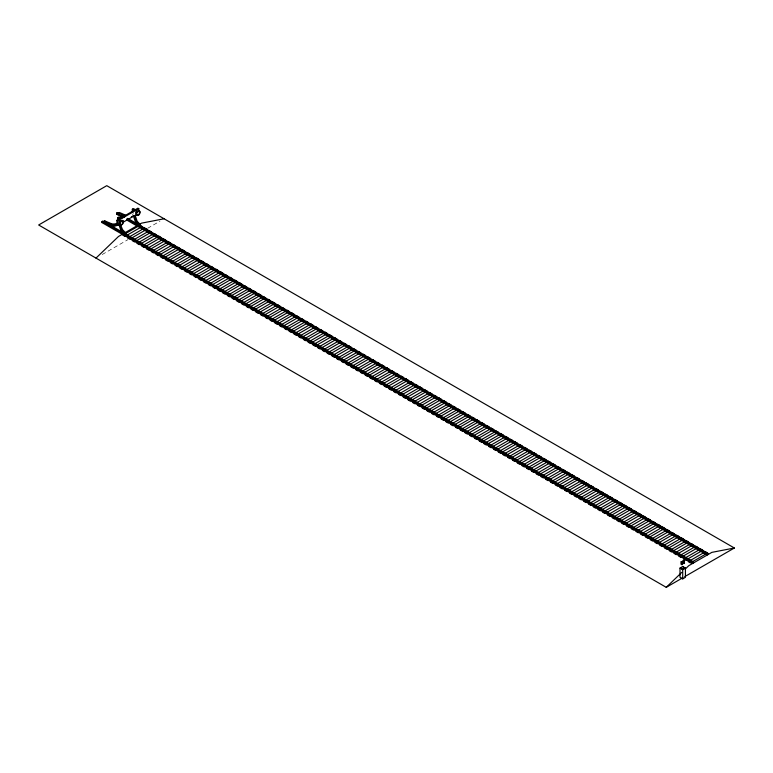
<?xml version="1.0" encoding="UTF-8"?>
<svg xmlns="http://www.w3.org/2000/svg" width="773" height="773" viewBox="0 0 773 773"><rect width="100%" height="100%" fill="white"/><g stroke="black" fill="none" stroke-linecap="round" stroke-linejoin="round"><path stroke-width="0.58" stroke-dasharray="3.87 2.9" d="M132.637 214.807L133.265 213.503M102.191 254.53L127.989 239.63M147.595 228.315L159.982 221.165"/><path stroke-width="1.16" d="M682.714 566.57L684.752 568.087L682.714 568.938L680.665 568.087L682.714 569.266L684.752 568.087M682.559 568.445L682.714 569.266M681.583 563.401L683.641 561.13C680.704 564.348 684.356 563.42 681.583 564.261M95.997 258.105L118.501 236.47L137.816 225.32M684.81 576.6L734.35 548.009L106.761 185.675L38.65 224.991L666.239 587.325L681.825 572.349M685.284 569.025L688.743 565.701L711.846 552.366L734.35 548.009M102.017 221.493L692.521 562.415L692.521 563.517L102.017 222.595L102.017 221.493L102.973 220.943M122.685 217.677L116.607 214.169L116.607 213.068L117.564 212.517M102.017 222.595L102.973 222.044M103.833 222.537L103.833 221.445L104.79 220.894L111.814 223.87L116.153 224.18M116.607 214.169L117.564 213.619M118.424 214.121L118.424 213.019L119.38 212.469L125.468 215.126M117.728 220.537L117.728 217.619L118.684 217.068L120.578 218.17M132.318 212.111L132.318 209.193L133.265 208.642L135.169 209.744M119.631 217.619L118.684 218.17L118.684 220.479M134.222 209.193L133.265 209.744L133.265 211.783M119.767 224.189L117.767 225.349L116.887 224.846L116.887 220.295L137.913 208.159L138.782 208.662L138.782 210.942M116.887 220.295L117.767 220.798L138.782 208.662M123.767 221.88L136.782 214.363M139.594 224.296L141.594 223.136L164.108 218.778M124.811 233.552L125.757 233.002L125.757 234.103L124.811 234.654L124.811 233.552L121.603 230.18L119.631 224.373M139.401 225.127L140.348 224.576L140.348 225.677L139.401 226.228L139.401 225.127L136.193 221.764L134.222 215.957M125.796 233.407L138.879 225.861M150.571 232.605L134.473 241.901L132.289 240.635L149.392 230.76L151.576 232.026M162.639 239.572L146.541 248.867L148.725 250.133L165.837 240.258L163.644 238.992M168.572 244.162L153.479 252.877L151.295 251.611L168.398 241.736L170.582 243.002M171.142 245.64L156.049 254.356L158.233 255.621L175.336 245.746L173.152 244.481M179.085 249.07L162.987 258.366L160.794 257.1L177.906 247.225L180.09 248.491M201.84 263.361L186.747 272.077L184.554 270.821L201.666 260.945L203.85 262.202M212.343 268.27L196.245 277.565L194.062 276.309L211.164 266.424L213.358 267.69M213.908 270.337L198.816 279.053L200.999 280.309L218.102 270.434L215.918 269.168M223.416 275.826L208.314 284.532L210.507 285.797L227.61 275.922L225.426 274.657M233.919 280.725L217.822 290.02L220.005 291.286L237.118 281.411L234.924 280.145M245.611 287.479L229.513 296.774L227.33 295.508L244.432 285.633L246.616 286.899M256.675 295.025L241.582 303.741L243.766 305.006L260.878 295.122L258.684 293.866M263.612 299.035L248.519 307.751L246.336 306.485L263.438 296.61L265.622 297.866M266.183 300.513L251.09 309.229L253.273 310.495L270.376 300.61L268.192 299.354M274.125 303.934L258.027 313.229L255.834 311.973L272.946 302.098L275.13 303.354M296.88 318.234L281.787 326.95L279.594 325.694L296.706 315.809L298.89 317.075M305.2 321.877L289.102 331.173L291.286 332.438L307.393 323.143M318.457 330.689L303.354 339.405L305.548 340.671L322.65 330.796L320.466 329.53M328.96 335.598L312.862 344.893L315.046 346.159L332.158 336.284L329.965 335.018M340.651 342.352L324.554 351.647L322.37 350.382L339.473 340.507L341.656 341.763M345.405 345.087L329.308 354.392L327.114 353.126L344.227 343.251L346.41 344.507M351.715 349.898L336.622 358.614L338.806 359.87L355.918 349.995L353.725 348.739M358.653 353.899L343.56 362.614L341.376 361.358L358.479 351.483L360.662 352.739M361.223 355.387L346.13 364.102L348.314 365.358L365.416 355.483L363.233 354.227M369.165 358.807L353.068 368.103L350.874 366.846L367.987 356.962L370.17 358.228M391.921 373.108L376.828 381.823L374.634 380.558L391.747 370.682L393.93 371.948M400.24 376.751L384.142 386.046L386.326 387.312L402.433 378.016M413.497 385.563L398.395 394.278L400.588 395.544L417.691 385.659L415.507 384.403M424 390.471L407.902 399.767L410.086 401.032L427.198 391.148L425.005 389.892M433.508 395.96L417.41 405.255L419.594 406.511L436.697 396.636L434.513 395.38M446.755 404.772L431.663 413.487L433.846 414.743L450.959 404.868L448.765 403.603M453.693 408.772L438.6 417.488L436.416 416.232L453.519 406.347L455.703 407.613M456.263 410.26L441.17 418.966L443.354 420.232L460.457 410.357L458.273 409.091M464.206 413.681L448.108 422.976L445.915 421.71L463.027 411.835L465.211 413.101M465.761 415.739L450.669 424.454L452.852 425.72L469.965 415.845L467.781 414.579M473.714 419.169L457.606 428.464L455.423 427.198L472.525 417.323L474.719 418.589M486.961 427.981L471.868 436.697L469.675 435.431L486.787 425.556L488.971 426.822M495.28 431.624L479.183 440.919L481.366 442.185L497.474 432.89M508.537 440.436L493.435 449.152L495.628 450.408L512.731 440.533L510.547 439.277M518.036 445.924L502.943 454.64L505.127 455.896L522.239 446.021L520.045 444.755M528.548 450.823L512.451 460.128L514.634 461.384L531.737 451.509L529.553 450.244M548.733 463.645L533.641 472.361L531.457 471.095L548.559 461.22L550.743 462.486M551.304 465.124L536.211 473.839L538.395 475.105L555.497 465.23L553.313 463.964M559.246 468.554L543.148 477.849L540.955 476.583L558.067 466.708L560.251 467.974M560.802 470.612L545.709 479.328L547.893 480.593L565.005 470.718L562.821 469.453M568.754 474.042L552.647 483.338L550.463 482.072L567.566 472.197L569.759 473.453M582.001 482.854L566.909 491.56L564.715 490.304L581.827 480.429L584.011 481.685M592.514 487.753L576.407 497.049L574.223 495.793L591.326 485.917L593.519 487.174M594.07 489.821L578.977 498.537L581.161 499.793L598.273 489.918L596.08 488.662M602.012 493.242L585.915 502.537L583.731 501.281L600.834 491.396L603.017 492.662M603.578 495.309L588.475 504.025L590.669 505.281L607.771 495.406L605.588 494.14M613.076 500.798L597.983 509.504L600.167 510.769L617.279 500.894L615.086 499.629M623.589 505.697L607.491 514.992L609.675 516.258L626.777 506.383L624.594 505.117M635.28 512.451L619.173 521.746L616.989 520.48L634.102 510.605L636.285 511.871M644.779 517.939L628.681 527.234L626.497 525.969L643.6 516.093L645.793 517.359M647.349 519.417L631.251 528.713L633.435 529.978L650.537 520.094L648.354 518.838M654.287 523.427L638.189 532.723L635.995 531.457L653.108 521.582L655.291 522.838M655.842 525.485L640.749 534.201L642.933 535.457L660.045 525.582L657.862 524.326M663.794 528.906L647.687 538.201L645.503 536.945L662.606 527.07L664.799 528.326M677.042 537.718L661.949 546.434L659.755 545.178L676.868 535.293L679.052 536.559M686.54 543.206L671.447 551.922L669.263 550.666L686.366 540.781L688.559 542.047M689.11 544.694L674.017 553.4L676.201 554.666L693.313 544.791L691.12 543.525M697.053 548.115L680.955 557.41L678.771 556.145L695.874 546.269L698.058 547.535M698.618 550.173L683.516 558.889L685.709 560.154L702.812 550.279L700.628 549.014M683.854 563.188L681.573 564.503L681.573 561.874L683.854 560.551L683.854 563.188L684.424 563.517L684.424 560.879L683.284 560.222L683.284 561.981M679.998 568.087L682.714 566.512L685.429 568.087L685.429 577.305L682.714 578.871L679.998 577.305L679.998 568.087L682.714 569.653L685.429 568.087M692.521 562.415L693.478 561.865L693.478 562.966M126.743 218.923L707.111 553.999L708.068 553.449L708.068 554.541M666.239 587.325L682.752 577.798M117.1 223.784L112.8 224.904L103.833 221.445M131.304 216.971L133.429 215.918M118.849 224.334C115.071 227.571 110.249 225.532 106.268 223.948M114.114 225.59L116.713 225.397M125.458 215.996L118.424 213.019M120.859 215.522L124.714 216.865M132.318 209.193L134.222 210.295M140.348 224.576L137.14 221.213L135.169 215.406M140.618 225.697L142.077 226.537L124.965 236.412L122.781 235.156M306.205 321.297L308.398 322.563M401.245 376.171L403.438 377.437M496.285 431.044L498.479 432.3M127.69 218.373L137.816 224.218L136.869 224.769L136.869 225.861M139.594 225.243L708.068 553.449M116.607 213.068L123.699 217.165M126.743 220.015L707.111 555.091L707.111 553.999M117.728 217.619L119.631 218.72M125.757 233.002L122.549 229.639L120.83 225.445M108.036 223.87L123.236 232.644L122.279 233.195L122.279 234.287M125.004 233.668L693.478 561.865M138.638 225.793L135.555 222.218L133.265 215.512M124.047 234.209L120.965 230.644L118.684 223.938M682.714 569.653L682.714 578.871M117.767 220.798L117.767 225.349M104.79 220.894L104.79 221.996M137.092 215.242A2.464 1.42 -60 0 1 136.454 212.865A2.464 1.42 -60 0 1 138.84 210.749A2.464 1.42 -60 0 1 139.478 213.135M139.198 213.706A2.464 1.42 -60 0 1 138.84 214.237M138.415 214.681A2.464 1.42 -60 0 1 137.961 215.01M136.357 213.348A1.275 0.734 -60 0 1 135.951 211.831A1.275 0.734 -60 0 1 137.468 211.425M137.729 212.121A1.275 0.734 -60 0 1 137.961 211.957M120.192 222.682A1.275 0.734 -60 0 1 119.052 222.421A1.275 0.734 -60 0 1 120.037 220.72A1.275 0.734 -60 0 1 120.83 221.571M121.332 224.614A2.464 1.42 -60 0 1 119.583 223.61A2.464 1.42 -60 0 1 121.332 220.585A2.464 1.42 -60 0 1 123.071 221.59M123.013 222.151A2.464 1.42 -60 0 1 122.569 223.31M122.202 223.841A2.464 1.42 -60 0 1 121.786 224.286M120.694 222.228A1.275 0.734 -60 0 1 120.878 221.957M121.564 221.455A1.275 0.734 -60 0 1 121.786 221.436M682.52 567.643L682.52 567.643M144.638 228.016L127.535 237.9L129.719 239.157L146.822 229.281L144.638 228.016M154.146 233.504L137.034 243.379L139.227 244.645L156.33 234.77L154.146 233.504M158.9 236.248L141.788 246.123L143.971 247.389L161.084 237.514L158.9 236.248M182.66 249.969L165.548 259.844L167.731 261.11L184.844 251.225L182.66 249.969M187.404 252.713L170.302 262.588L172.485 263.854L189.598 253.969L187.404 252.713M192.158 255.457L175.056 265.332L177.239 266.598L194.342 256.713L192.158 255.457M196.912 258.201L179.809 268.076L181.993 269.333L199.096 259.457L196.912 258.201M206.42 263.69L189.308 273.565L191.491 274.821L208.604 264.946L206.42 263.69M220.672 271.912L203.57 281.797L205.753 283.053L222.856 273.178L220.672 271.912M230.18 277.401L213.068 287.276L215.252 288.542L232.364 278.666L230.18 277.401M239.678 282.889L222.576 292.764L224.759 294.03L241.862 284.155L239.678 282.889M249.186 288.377L232.074 298.252L234.267 299.518L251.37 289.643L249.186 288.377M253.94 291.121L236.828 300.997L239.012 302.262L256.124 292.387L253.94 291.121M277.7 304.842L260.588 314.717L262.772 315.973L279.884 306.098L277.7 304.842M282.445 307.586L265.342 317.461L267.526 318.718L284.638 308.842L282.445 307.586M287.198 310.321L270.096 320.206L272.28 321.462L289.382 311.587L287.198 310.321M291.952 313.065L274.85 322.95L277.034 324.206L294.136 314.331L291.952 313.065M301.46 318.553L284.348 328.428L286.532 329.694L303.644 319.819L301.46 318.553M310.959 324.042L293.856 333.917L296.04 335.182L313.142 325.307L310.959 324.042M315.713 326.786L298.61 336.661L300.794 337.927L317.896 328.052L315.713 326.786M325.22 332.274L308.108 342.149L310.292 343.415L327.404 333.54L325.22 332.274M334.719 337.762L317.616 347.637L319.8 348.903L336.902 339.018L334.719 337.762M348.981 345.995L331.868 355.87L334.052 357.126L351.164 347.251L348.981 345.995M372.741 359.706L355.628 369.591L357.812 370.847L374.924 360.972L372.741 359.706M377.485 362.45L360.382 372.335L362.566 373.591L379.678 363.716L377.485 362.45M382.239 365.194L365.136 375.069L367.32 376.335L384.423 366.46L382.239 365.194M386.993 367.938L369.89 377.813L372.074 379.079L389.177 369.204L386.993 367.938M396.501 373.427L379.388 383.302L381.572 384.567L398.684 374.692L396.501 373.427M405.999 378.915L388.896 388.79L391.08 390.056L408.183 380.181L405.999 378.915M410.753 381.659L393.65 391.534L395.834 392.8L412.937 382.925L410.753 381.659M420.261 387.147L403.148 397.022L405.332 398.288L422.445 388.404L420.261 387.147M429.759 392.636L412.656 402.511L414.84 403.767L431.943 393.892L429.759 392.636M439.267 398.124L422.155 407.999L424.348 409.255L441.451 399.38L439.267 398.124M444.021 400.858L426.909 410.743L429.092 411.999L446.205 402.124L444.021 400.858M477.279 420.068L460.177 429.943L462.36 431.208L479.463 421.333L477.279 420.068M482.033 422.812L464.931 432.687L467.114 433.953L484.217 424.077L482.033 422.812M491.541 428.3L474.429 438.175L476.612 439.441L493.725 429.556L491.541 428.3M501.039 433.788L483.937 443.663L486.12 444.929L503.223 435.044L501.039 433.788M505.793 436.532L488.691 446.408L490.874 447.664L507.977 437.789L505.793 436.532M515.301 442.021L498.189 451.896L500.373 453.152L517.485 443.277L515.301 442.021M524.799 447.499L507.697 457.384L509.88 458.64L526.983 448.765L524.799 447.499M534.307 452.988L517.195 462.863L519.388 464.129L536.491 454.253L534.307 452.988M539.061 455.732L521.949 465.607L524.133 466.873L541.245 456.998L539.061 455.732M543.805 458.476L526.703 468.351L528.887 469.617L545.999 459.742L543.805 458.476M572.32 474.941L555.217 484.816L557.401 486.082L574.513 476.197L572.32 474.941M577.073 477.685L559.971 487.56L562.155 488.826L579.257 478.941L577.073 477.685M586.581 483.173L569.469 493.048L571.653 494.305L588.765 484.429L586.581 483.173M610.341 496.884L593.229 506.759L595.413 508.025L612.525 498.15L610.341 496.884M619.84 502.373L602.737 512.248L604.921 513.514L622.033 503.638L619.84 502.373M629.348 507.861L612.235 517.736L614.429 519.002L631.531 509.127L629.348 507.861M638.846 513.349L621.743 523.224L623.927 524.49L641.039 514.615L638.846 513.349M667.36 529.814L650.257 539.689L652.441 540.945L669.553 531.07L667.36 529.814M672.114 532.558L655.011 542.433L657.195 543.69L674.298 533.814L672.114 532.558M681.622 538.037L664.509 547.922L666.693 549.178L683.805 539.303L681.622 538.037M705.382 551.758L688.27 561.633L690.453 562.899L707.566 553.024L705.382 551.758M682.144 562.203L681.003 561.546L681.003 564.174L682.144 564.831L682.144 562.203M138.821 214.913A2.464 1.42 -60 0 0 139.604 211.097A2.464 1.42 -60 0 0 136.686 213.686A2.464 1.42 -60 0 0 138.821 214.913M122.182 224.518A2.464 1.42 -60 0 0 122.965 220.692A2.464 1.42 -60 0 0 120.047 223.281A2.464 1.42 -60 0 0 122.182 224.518"/></g></svg>
